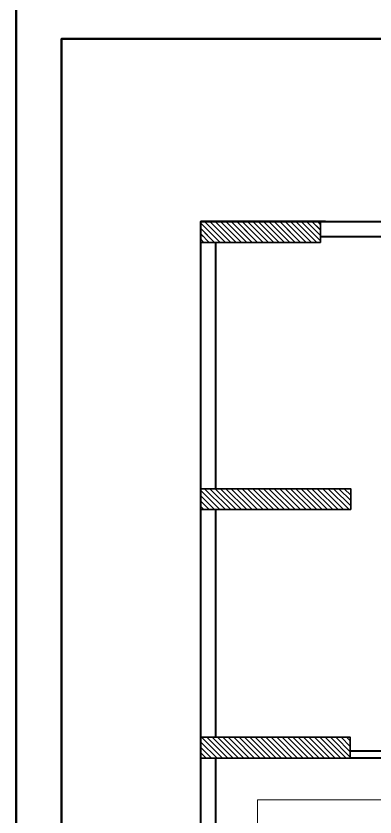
# Model space of a CAD drawing. Header units: inches. Extents: x 3955 to 4125, y 4886 to 4983.
# Drawn here: x 4011.36 to 4017.36, y 4902.89 to 4916.26 of the extents above; entities that cross this region are included whole.
import ezdxf

# ---------------------------------------------------------------- set-up
doc = ezdxf.new("R2010")
doc.units = ezdxf.units.IN
doc.header["$MEASUREMENT"] = 0
doc.linetypes.add('ACAD_ISO03W100', pattern=[30, 12, -18])
doc.layers.get('0').update_dxf_attribs({"lineweight": 35})
for name, color, linetype, lineweight in [('Column(S)', 24, 'Continuous', 35), ('DIM IN', 12, 'Continuous', 15), ('HA', 252, 'Continuous', 18), ('hatch col(S)', 45, 'Continuous', 15), ('walls', 7, 'Continuous', 40)]:
    doc.layers.add(name, color=color, linetype=linetype, lineweight=lineweight)

# ---------------------------------------------------------------- blocks, each defined once
blk = doc.blocks.new('A$C7FB02DE5')
at = {"layer": 'hatch col(S)', "ltscale": 2.5}
h = blk.add_hatch(dxfattribs=at)
h.set_pattern_fill('ANSI31', color=256, scale=0.02, angle=-270)
h.set_pattern_definition([(135, (-333.18587, -639.13129), (-0.0449012806, -0.0449012806), [])])
h.paths.add_polyline_path([(2, -0.349), (2, 0.001), (0.001, 0.001), (0, -0.349)])
h = blk.add_hatch(dxfattribs=at)
h.set_pattern_fill('ANSI31', color=256, scale=0.02, angle=-270)
h.set_pattern_definition([(135, (-333.18587, -639.13229), (-0.0449012806, -0.0449012806), [])])
h.paths.add_polyline_path([(0, -0.25), (2, -0.25), (2, 0), (0.001, 0)])
h = blk.add_hatch(dxfattribs=at)
h.set_pattern_fill('ANSI31', color=256, scale=0.02, angle=-270)
h.set_pattern_definition([(135, (-333.18587, -643.59147), (-0.0449012806, -0.0449012806), [])])
h.paths.add_polyline_path([(2.505, -4.809), (2.505, -4.459), (0.001, -4.459), (0, -4.809)])
h = blk.add_hatch(dxfattribs=at)
h.set_pattern_fill('ANSI31', color=256, scale=0.02, angle=-270)
h.set_pattern_definition([(135, (-333.18599, -647.79115), (-0.0449012806, -0.0449012806), [])])
h.paths.add_polyline_path([(2.497, -8.959), (2.497, -8.609), (0, -8.609), (0, -8.959)])
at = {"layer": 'Column(S)', "ltscale": 2.5}
for points in [[(2, -0.349), (2, 0.001), (0, 0.001), (0, -0.349)], [(2.505, -4.809), (2.505, -4.459), (0, -4.459), (0, -4.809)], [(2.497, -8.959), (2.497, -8.609), (0, -8.609), (0, -8.959)]]:
    blk.add_lwpolyline(points, close=True, dxfattribs=at)
blk.add_lwpolyline([(2, -0.25), (2, 0), (0, 0), (0, -0.25)], dxfattribs=at)
at = {"layer": 'DIM IN', "ltscale": 2.5}
for p, q in [((5.379, -9.655), (0.946, -9.655)), ((0.946, -9.655), (0.946, -12.228))]:
    blk.add_line(p, q, dxfattribs=at)
at = {"layer": 'HA', "linetype": 'ACAD_ISO03W100'}
blk.add_lwpolyline([(10.589, -16.284), (0, -15.797), (0, 0.002), (31.541, 0.002)], dxfattribs=at)
at = {"layer": 'walls', "ltscale": 2.5}
for p, q in [((0, 0.002), (46.784, 0.001)), ((0, -15.799), (0, 0.002)), ((2.084, 0), (0, 0)), ((2, -0.248), (6.857, -0.248)), ((0.25, -4.459), (0.25, -0.349)), ((0.25, -8.609), (0.25, -4.809)), ((6.858, -8.839), (2.497, -8.839)), ((0.25, -12.228), (0.25, -8.959)), ((6.858, -8.959), (2.497, -8.959))]:
    blk.add_line(p, q, dxfattribs=at)

msp = doc.modelspace()

# ---------------------------------------------------------------- linework, layer by layer
at = {"color": 215, "lineweight": 50, "true_color": 0xa953a0}
msp.add_lwpolyline([(4011.361, 4983.147), (4011.361, 4886.441)], dxfattribs=at)
at = {"color": 1, "lineweight": 50}
msp.add_lwpolyline([(4066.795, 4915.877), (4012.12, 4915.877), (4012.12, 4887.226), (4066.795, 4887.226)], close=True, dxfattribs=at)

# ---------------------------------------------------------------- block references
msp.add_blockref('A$C7FB02DE5', (4014.446, 4912.829))

doc.saveas('drawing.dxf')
